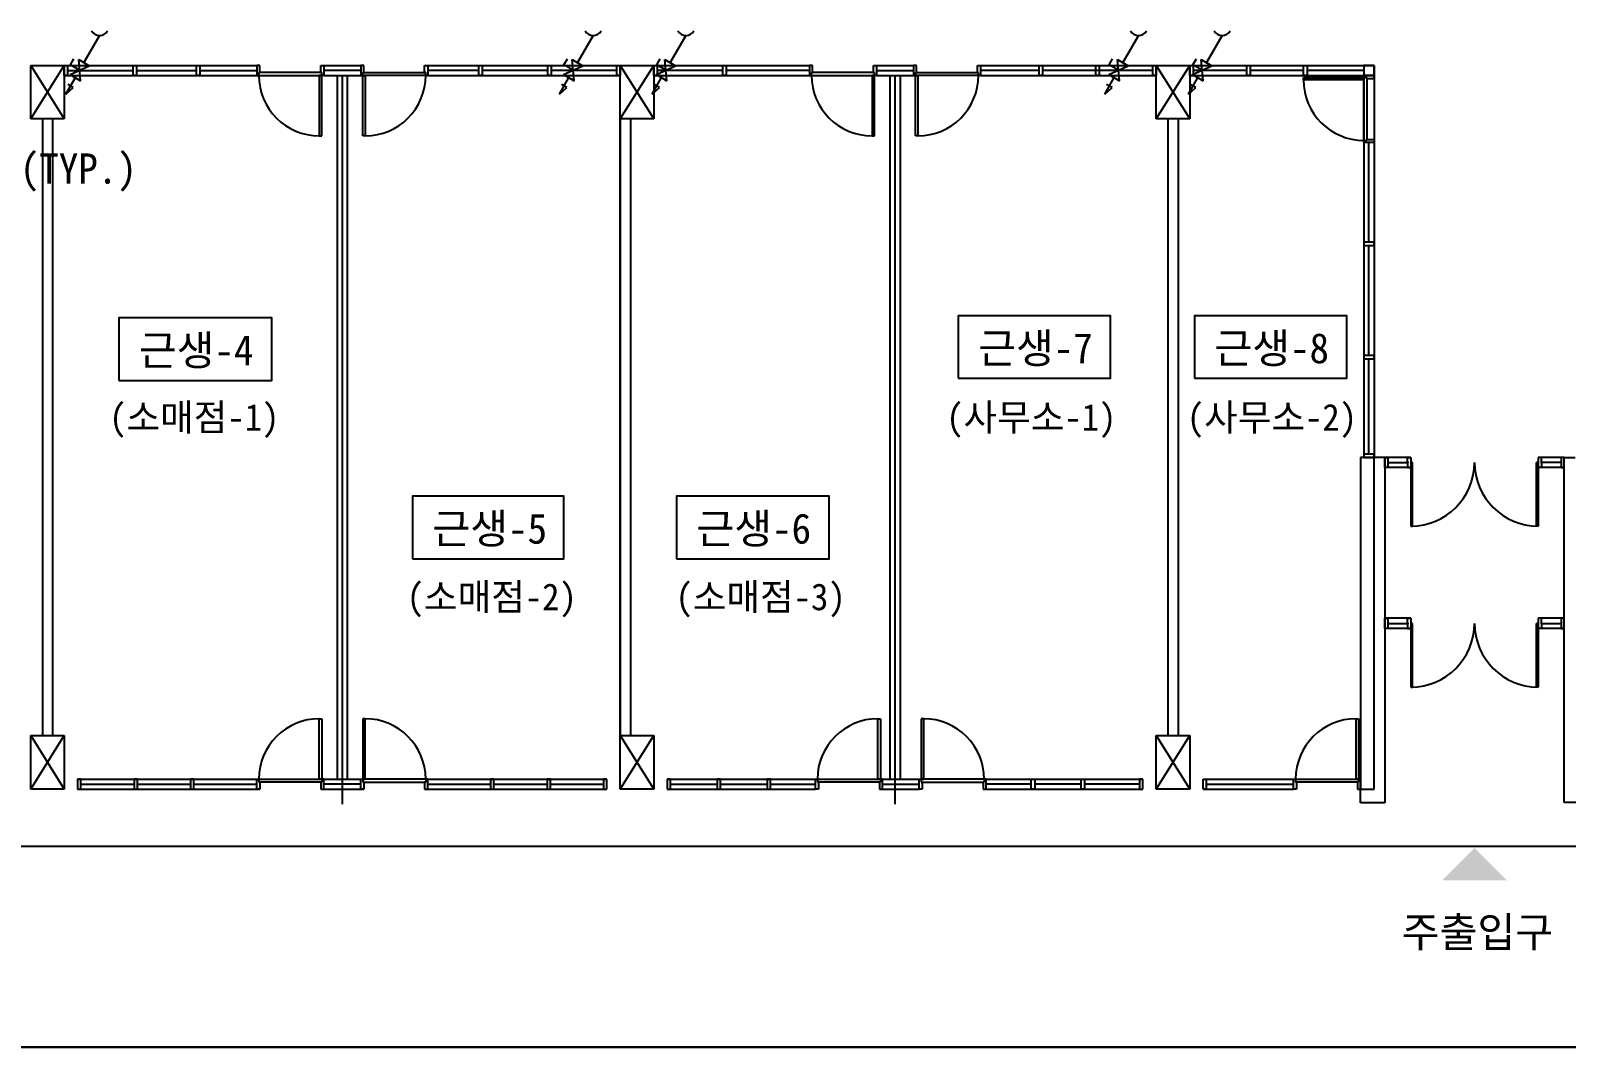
# Model space of a CAD drawing. Header units: millimetres. Extents: x 16332047 to 33387680, y -14835522 to -7015081.
# Drawn here: x 16440881 to 16463801, y -7489517 to -7474351 of the extents above; entities that cross this region are included whole.
import ezdxf
from ezdxf.enums import TextEntityAlignment as Align

# ---------------------------------------------------------------- set-up
doc = ezdxf.new("R2010")
doc.units = ezdxf.units.MM
doc.header["$LTSCALE"] = 300
doc.header["$MEASUREMENT"] = 0
for name, color, linetype in [('2', 2, 'CONTINUOUS'), ('3', 3, 'CONTINUOUS'), ('S', 1, 'CONTINUOUS'), ('TEXT', 3, 'CONTINUOUS'), ('근린시설 화장실위생도면$0$SI', 2, 'CONTINUOUS')]:
    doc.layers.add(name, color=color, linetype=linetype)
doc.layers.add('arch', color=255, linetype='CONTINUOUS', lineweight=25)
doc.styles.add('돋움체', font='')
doc.styles.get('돋움체').set_extended_font_data('DotumChe')

msp = doc.modelspace()

# ---------------------------------------------------------------- linework, layer by layer
at = {"layer": '2', "color": 0}
for p, q in [((16441468, -7475004, 0), (16441755, -7474872, 0)), ((16441473, -7474858, 0), (16441524, -7474769, 0)), ((16441611, -7474938, 0), (16441473, -7474858, 0)), ((16441626, -7475096, 0), (16441597, -7474781, 0)), ((16441597, -7474781, 0), (16441755, -7474872, 0)), ((16448834, -7475004, 0), (16449122, -7474872, 0)), ((16448839, -7474858, 0), (16448891, -7474769, 0)), ((16448978, -7474938, 0), (16448839, -7474858, 0)), ((16448993, -7475096, 0), (16448964, -7474781, 0)), ((16448964, -7474781, 0), (16449122, -7474872, 0)), ((16450219, -7475004, 0), (16450507, -7474872, 0)), ((16450224, -7474858, 0), (16450276, -7474769, 0)), ((16450363, -7474938, 0), (16450224, -7474858, 0)), ((16450378, -7475096, 0), (16450348, -7474781, 0)), ((16450348, -7474781, 0), (16450507, -7474872, 0)), ((16456973, -7475004, 0), (16457261, -7474872, 0)), ((16456978, -7474858, 0), (16457030, -7474769, 0)), ((16457117, -7474938, 0), (16456978, -7474858, 0)), ((16457132, -7475096, 0), (16457102, -7474781, 0)), ((16457102, -7474781, 0), (16457261, -7474872, 0)), ((16458223, -7475004, 0), (16458511, -7474872, 0)), ((16458228, -7474858, 0), (16458280, -7474769, 0)), ((16458367, -7474938, 0), (16458228, -7474858, 0)), ((16458382, -7475096, 0), (16458352, -7474781, 0)), ((16458352, -7474781, 0), (16458511, -7474872, 0)), ((16441468, -7475004, 0), (16441626, -7475096, 0)), ((16448834, -7475004, 0), (16448993, -7475096, 0)), ((16450219, -7475004, 0), (16450378, -7475096, 0)), ((16456973, -7475004, 0), (16457132, -7475096, 0)), ((16458223, -7475004, 0), (16458382, -7475096, 0))]:
    msp.add_line(p, q, dxfattribs=at)
at = {"layer": '3', "color": 0}
for p, q in [((16441909, -7474422, 0), (16441676, -7474826, 0)), ((16449276, -7474422, 0), (16449043, -7474826, 0)), ((16450661, -7474422, 0), (16450427, -7474826, 0)), ((16457415, -7474422, 0), (16457182, -7474826, 0)), ((16458665, -7474422, 0), (16458432, -7474826, 0)), ((16441405, -7475295, 0), (16441547, -7475050, 0)), ((16448772, -7475295, 0), (16448914, -7475050, 0)), ((16450157, -7475295, 0), (16450298, -7475050, 0)), ((16456911, -7475295, 0), (16457052, -7475050, 0)), ((16458161, -7475295, 0), (16458302, -7475050, 0))]:
    msp.add_line(p, q, dxfattribs=at)
at = {"layer": 'arch'}
for p, q in [((16440881, -7474867), (16441381, -7475667)), ((16440881, -7475667), (16441381, -7474867)), ((16440881, -7475667), (16440881, -7474867)), ((16440881, -7474867), (16441381, -7474867)), ((16441381, -7474867), (16441431, -7474867)), ((16441381, -7475017), (16441381, -7474867)), ((16441381, -7474867), (16444256, -7474867)), ((16441381, -7474867), (16441381, -7475667)), ((16441431, -7474867), (16441431, -7475017)), ((16442411, -7474867), (16442461, -7474867)), ((16442411, -7475017), (16442411, -7474867)), ((16442461, -7474867), (16442461, -7475017)), ((16443356, -7474867), (16443406, -7474867)), ((16443356, -7475017), (16443356, -7474867)), ((16443406, -7474867), (16443406, -7475017)), ((16444301, -7474867), (16444256, -7474867)), ((16444256, -7474867), (16444256, -7474997)), ((16444301, -7474912), (16444301, -7474867)), ((16445211, -7474912), (16445211, -7474867)), ((16445211, -7474867), (16445256, -7474867)), ((16445256, -7474867), (16445806, -7474867)), ((16445256, -7474867), (16445256, -7474997)), ((16445851, -7474867), (16445806, -7474867)), ((16445806, -7474867), (16445806, -7474997)), ((16445851, -7474912), (16445851, -7474867)), ((16446761, -7474912), (16446761, -7474867)), ((16446761, -7474867), (16446806, -7474867)), ((16446806, -7474867), (16449681, -7474867)), ((16446806, -7474867), (16446806, -7474997)), ((16447571, -7474867), (16447621, -7474867)), ((16447571, -7475017), (16447571, -7474867)), ((16447621, -7474867), (16447621, -7475017)), ((16448601, -7474867), (16448651, -7474867)), ((16448601, -7475017), (16448601, -7474867)), ((16448651, -7474867), (16448651, -7475017)), ((16449631, -7474867), (16449681, -7474867)), ((16449631, -7475017), (16449631, -7474867)), ((16449681, -7474867), (16449681, -7475017)), ((16449681, -7474867), (16450181, -7475667)), ((16449681, -7475667), (16450181, -7474867)), ((16449681, -7475667), (16449681, -7474867)), ((16449681, -7474867), (16450181, -7474867)), ((16450181, -7474867), (16450231, -7474867)), ((16450181, -7475017), (16450181, -7474867)), ((16450181, -7474867), (16452506, -7474867)), ((16450181, -7474867), (16450181, -7475667)), ((16450231, -7474867), (16450231, -7475017)), ((16451211, -7474867), (16451261, -7474867)), ((16451211, -7475017), (16451211, -7474867)), ((16451261, -7474867), (16451261, -7475017)), ((16452551, -7474867), (16452506, -7474867)), ((16452506, -7474867), (16452506, -7474997)), ((16452551, -7474912), (16452551, -7474867)), ((16453461, -7474912), (16453461, -7474867)), ((16453461, -7474867), (16453506, -7474867)), ((16453506, -7474867), (16454056, -7474867)), ((16453506, -7474867), (16453506, -7474997)), ((16454101, -7474867), (16454056, -7474867)), ((16454056, -7474867), (16454056, -7474997)), ((16454101, -7474912), (16454101, -7474867)), ((16455011, -7474912), (16455011, -7474867)), ((16455011, -7474867), (16455056, -7474867)), ((16455056, -7474867), (16457681, -7474867)), ((16455056, -7474867), (16455056, -7474997)), ((16455931, -7474867), (16455981, -7474867)), ((16455931, -7475017), (16455931, -7474867)), ((16455981, -7474867), (16455981, -7475017)), ((16456781, -7474867), (16456831, -7474867)), ((16456781, -7475017), (16456781, -7474867)), ((16456831, -7474867), (16456831, -7475017)), ((16457631, -7474867), (16457681, -7474867)), ((16457631, -7475017), (16457631, -7474867)), ((16457681, -7474867), (16457681, -7475017)), ((16457681, -7474867), (16458181, -7475667)), ((16457681, -7475667), (16458181, -7474867)), ((16457681, -7475667), (16457681, -7474867)), ((16457681, -7474867), (16458181, -7474867)), ((16458181, -7474867), (16458231, -7474867)), ((16458181, -7475017), (16458181, -7474867)), ((16458181, -7474867), (16460931, -7474867)), ((16458181, -7474867), (16458181, -7475667)), ((16458231, -7474867), (16458231, -7475017)), ((16459031, -7474867), (16459081, -7474867)), ((16459031, -7475017), (16459031, -7474867)), ((16459081, -7474867), (16459081, -7475017)), ((16459381, -7474867), (16460931, -7474867)), ((16459881, -7474867), (16459931, -7474867)), ((16459881, -7475017), (16459881, -7474867)), ((16459931, -7474867), (16459931, -7475017)), ((16460931, -7474867), (16460781, -7474867)), ((16460781, -7474867), (16460781, -7475017)), ((16460781, -7474867), (16460781, -7480717)), ((16460931, -7475017), (16460931, -7474867)), ((16460931, -7474867), (16460931, -7480717)), ((16441431, -7475017), (16441381, -7475017)), ((16441381, -7475017), (16444256, -7475017)), ((16441431, -7474942), (16442411, -7474942)), ((16442461, -7475017), (16442411, -7475017)), ((16442461, -7474942), (16443356, -7474942)), ((16443406, -7475017), (16443356, -7475017)), ((16443406, -7474942), (16444256, -7474942)), ((16444256, -7474997), (16444256, -7475017)), ((16444256, -7475017), (16444286, -7475017)), ((16444286, -7475017), (16444286, -7474972)), ((16444286, -7474972), (16444301, -7474972)), ((16444286, -7475017), (16445226, -7475017)), ((16444286, -7475017), (16444286, -7475017)), ((16444301, -7474972), (16444301, -7474912)), ((16444301, -7474912), (16444301, -7474912)), ((16445211, -7474972), (16444301, -7474972)), ((16445226, -7475017), (16445188, -7475017)), ((16445188, -7475017), (16445188, -7475919)), ((16445211, -7474972), (16445211, -7474912)), ((16445211, -7474912), (16445211, -7474912)), ((16445226, -7474972), (16445211, -7474972)), ((16445226, -7475017), (16445226, -7474972)), ((16445226, -7475919), (16445226, -7475017)), ((16445256, -7475017), (16445226, -7475017)), ((16445806, -7474942), (16445256, -7474942)), ((16445256, -7474997), (16445256, -7475017)), ((16445256, -7475017), (16445806, -7475017)), ((16445456, -7475017), (16445456, -7485517)), ((16445531, -7475017), (16445531, -7485892)), ((16445606, -7475017), (16445606, -7485517)), ((16445806, -7474997), (16445806, -7475017)), ((16445806, -7475017), (16445836, -7475017)), ((16445836, -7475017), (16445836, -7474972)), ((16445836, -7474972), (16445851, -7474972)), ((16446776, -7475017), (16445836, -7475017)), ((16445836, -7475017), (16445874, -7475017)), ((16445836, -7475919), (16445836, -7475017)), ((16445851, -7474972), (16445851, -7474912)), ((16445851, -7474912), (16445851, -7474912)), ((16445851, -7474972), (16446761, -7474972)), ((16445874, -7475017), (16445874, -7475919)), ((16446761, -7474972), (16446761, -7474912)), ((16446761, -7474912), (16446761, -7474912)), ((16446776, -7474972), (16446761, -7474972)), ((16446776, -7475017), (16446776, -7474972)), ((16446776, -7475017), (16446776, -7475017)), ((16446806, -7475017), (16446776, -7475017)), ((16447571, -7474942), (16446806, -7474942)), ((16446806, -7474997), (16446806, -7475017)), ((16446806, -7475017), (16449681, -7475017)), ((16447621, -7475017), (16447571, -7475017)), ((16448601, -7474942), (16447621, -7474942)), ((16448651, -7475017), (16448601, -7475017)), ((16449631, -7474942), (16448651, -7474942)), ((16449681, -7475017), (16449631, -7475017)), ((16450231, -7475017), (16450181, -7475017)), ((16450181, -7475017), (16452506, -7475017)), ((16451211, -7474942), (16450231, -7474942)), ((16451261, -7475017), (16451211, -7475017)), ((16452506, -7474942), (16451261, -7474942)), ((16452506, -7474997), (16452506, -7475017)), ((16452506, -7475017), (16452536, -7475017)), ((16452536, -7475017), (16452536, -7474972)), ((16452536, -7474972), (16452551, -7474972)), ((16452536, -7475017), (16453476, -7475017)), ((16452536, -7475017), (16452536, -7475017)), ((16452551, -7474972), (16452551, -7474912)), ((16452551, -7474912), (16452551, -7474912)), ((16453461, -7474972), (16452551, -7474972)), ((16453476, -7475017), (16453438, -7475017)), ((16453438, -7475017), (16453438, -7475919)), ((16453461, -7474972), (16453461, -7474912)), ((16453461, -7474912), (16453461, -7474912)), ((16453476, -7474972), (16453461, -7474972)), ((16453476, -7475017), (16453476, -7474972)), ((16453476, -7475919), (16453476, -7475017)), ((16453506, -7475017), (16453476, -7475017)), ((16453506, -7474942), (16454056, -7474942)), ((16453506, -7474997), (16453506, -7475017)), ((16453506, -7475017), (16454056, -7475017)), ((16453706, -7475017), (16453706, -7485517)), ((16453781, -7475017), (16453781, -7485892)), ((16453856, -7475017), (16453856, -7485517)), ((16454056, -7474997), (16454056, -7475017)), ((16454056, -7475017), (16454086, -7475017)), ((16454086, -7475017), (16454086, -7474972)), ((16454086, -7474972), (16454101, -7474972)), ((16455026, -7475017), (16454086, -7475017)), ((16454086, -7475017), (16454124, -7475017)), ((16454086, -7475919), (16454086, -7475017)), ((16454101, -7474972), (16454101, -7474912)), ((16454101, -7474912), (16454101, -7474912)), ((16454101, -7474972), (16455011, -7474972)), ((16454124, -7475017), (16454124, -7475919)), ((16455011, -7474972), (16455011, -7474912)), ((16455011, -7474912), (16455011, -7474912)), ((16455026, -7474972), (16455011, -7474972)), ((16455026, -7475017), (16455026, -7474972)), ((16455026, -7475017), (16455026, -7475017)), ((16455056, -7475017), (16455026, -7475017)), ((16455931, -7474942), (16455056, -7474942)), ((16455056, -7474997), (16455056, -7475017)), ((16455056, -7475017), (16457681, -7475017)), ((16455981, -7475017), (16455931, -7475017)), ((16457631, -7474942), (16455981, -7474942)), ((16456831, -7475017), (16456781, -7475017)), ((16457681, -7475017), (16457631, -7475017)), ((16458231, -7475017), (16458181, -7475017)), ((16458181, -7475017), (16460931, -7475017)), ((16459031, -7474942), (16458231, -7474942)), ((16459081, -7475017), (16459031, -7475017)), ((16459881, -7474942), (16459081, -7474942)), ((16459879, -7475085), (16459879, -7475047)), ((16459879, -7475047), (16460781, -7475047)), ((16460781, -7475085), (16459879, -7475085)), ((16459931, -7475017), (16459881, -7475017)), ((16460781, -7474942), (16459931, -7474942)), ((16460781, -7475017), (16460931, -7475017)), ((16460801, -7475017), (16460781, -7475017)), ((16460781, -7475017), (16460781, -7475047)), ((16460781, -7475987), (16460781, -7475047)), ((16460781, -7475047), (16460781, -7475085)), ((16460781, -7475047), (16460826, -7475047)), ((16460931, -7475017), (16460801, -7475017)), ((16460826, -7475047), (16460826, -7475062)), ((16460826, -7475062), (16460826, -7475972)), ((16460826, -7475062), (16460886, -7475062)), ((16460886, -7475062), (16460886, -7475062)), ((16460886, -7475062), (16460931, -7475062)), ((16460931, -7475062), (16460931, -7475017)), ((16441381, -7475667), (16440881, -7475667)), ((16441056, -7475667), (16441056, -7484867)), ((16441206, -7475667), (16441206, -7484867)), ((16449681, -7484867), (16449681, -7475667)), ((16449681, -7475667), (16449681, -7484867)), ((16450181, -7475667), (16449681, -7475667)), ((16449831, -7475667), (16449831, -7484867)), ((16458181, -7475667), (16457681, -7475667)), ((16457856, -7475667), (16457856, -7484867)), ((16458006, -7475667), (16458006, -7484867)), ((16445188, -7475919), (16445226, -7475919)), ((16445874, -7475919), (16445836, -7475919)), ((16453438, -7475919), (16453476, -7475919)), ((16454124, -7475919), (16454086, -7475919)), ((16460781, -7475987), (16460781, -7475987)), ((16460781, -7476017), (16460781, -7475987)), ((16460781, -7475987), (16460826, -7475987)), ((16460801, -7476017), (16460781, -7476017)), ((16460931, -7476017), (16460801, -7476017)), ((16460826, -7475987), (16460826, -7475972)), ((16460826, -7475972), (16460886, -7475972)), ((16460856, -7477504), (16460856, -7476017)), ((16460886, -7475972), (16460886, -7475972)), ((16460886, -7475972), (16460931, -7475972)), ((16460931, -7475972), (16460931, -7476017)), ((16460931, -7477504), (16460781, -7477504)), ((16460781, -7477504), (16460781, -7477554)), ((16460781, -7477554), (16460931, -7477554)), ((16460856, -7479194), (16460856, -7477554)), ((16460931, -7477554), (16460931, -7477504)), ((16460931, -7479194), (16460781, -7479194)), ((16460781, -7479194), (16460781, -7479244)), ((16460781, -7479244), (16460931, -7479244)), ((16460856, -7480667), (16460856, -7479244)), ((16460931, -7479244), (16460931, -7479194)), ((16460931, -7480717), (16460731, -7480717)), ((16460731, -7480717), (16460731, -7485667)), ((16460931, -7480667), (16460781, -7480667)), ((16460781, -7480667), (16460781, -7480717)), ((16460781, -7480717), (16460931, -7480717)), ((16460931, -7480717), (16460931, -7480667)), ((16460931, -7485667), (16460931, -7480717)), ((16461091, -7480717), (16460932, -7480717)), ((16461091, -7480717), (16461091, -7485869)), ((16461091, -7480717), (16461136, -7480717)), ((16461091, -7480867), (16461091, -7480717)), ((16461481, -7480717), (16461091, -7480717)), ((16461136, -7480717), (16461136, -7480867)), ((16461136, -7480792), (16461436, -7480792)), ((16461431, -7480783), (16461431, -7480717)), ((16461431, -7480717), (16461481, -7480717)), ((16461431, -7480783), (16461436, -7480784)), ((16461431, -7480801), (16461436, -7480799)), ((16461431, -7480801), (16461431, -7480867)), ((16461434, -7480786), (16461434, -7480798)), ((16461434, -7480786), (16461434, -7480798)), ((16461436, -7480784), (16461436, -7480799)), ((16461481, -7480717), (16461481, -7480867)), ((16461506, -7480792), (16461481, -7480792)), ((16461481, -7480792), (16461481, -7481742)), ((16461506, -7481742), (16461506, -7480792)), ((16463381, -7480792), (16463356, -7480792)), ((16463356, -7481742), (16463356, -7480792)), ((16463431, -7480717), (16463381, -7480717)), ((16463381, -7480717), (16463381, -7480867)), ((16463771, -7480717), (16463381, -7480717)), ((16463381, -7480792), (16463381, -7481742)), ((16463431, -7480783), (16463425, -7480784)), ((16463425, -7480784), (16463425, -7480799)), ((16463726, -7480792), (16463425, -7480792)), ((16463431, -7480801), (16463425, -7480799)), ((16463431, -7480783), (16463431, -7480717)), ((16463431, -7480801), (16463431, -7480867)), ((16463771, -7480717), (16463726, -7480717)), ((16463726, -7480717), (16463726, -7480867)), ((16463771, -7480717), (16463931, -7480717)), ((16463771, -7485867), (16463771, -7480717)), ((16463771, -7480867), (16463771, -7480717)), ((16461136, -7480867), (16461091, -7480867)), ((16461481, -7480867), (16461091, -7480867)), ((16461431, -7480867), (16461481, -7480867)), ((16463431, -7480867), (16463381, -7480867)), ((16463771, -7480867), (16463381, -7480867)), ((16463726, -7480867), (16463771, -7480867)), ((16461481, -7481742), (16461506, -7481742)), ((16463381, -7481742), (16463356, -7481742)), ((16461091, -7483117), (16461136, -7483117)), ((16461091, -7483267), (16461091, -7483117)), ((16461481, -7483117), (16461091, -7483117)), ((16461136, -7483117), (16461136, -7483267)), ((16461431, -7483183), (16461431, -7483117)), ((16461431, -7483117), (16461481, -7483117)), ((16461481, -7483117), (16461481, -7483267)), ((16463431, -7483117), (16463381, -7483117)), ((16463381, -7483117), (16463381, -7483267)), ((16463771, -7483117), (16463381, -7483117)), ((16463431, -7483183), (16463431, -7483117)), ((16463771, -7483117), (16463726, -7483117)), ((16463726, -7483117), (16463726, -7483267)), ((16463771, -7483267), (16463771, -7483117)), ((16461136, -7483267), (16461091, -7483267)), ((16461481, -7483267), (16461091, -7483267)), ((16461136, -7483192), (16461436, -7483192)), ((16461431, -7483183), (16461436, -7483184)), ((16461431, -7483201), (16461436, -7483199)), ((16461431, -7483201), (16461431, -7483267)), ((16461431, -7483267), (16461481, -7483267)), ((16461434, -7483186), (16461434, -7483198)), ((16461434, -7483186), (16461434, -7483198)), ((16461436, -7483184), (16461436, -7483199)), ((16461506, -7483192), (16461481, -7483192)), ((16461481, -7483192), (16461481, -7484142)), ((16461506, -7484142), (16461506, -7483192)), ((16463381, -7483192), (16463356, -7483192)), ((16463356, -7484142), (16463356, -7483192)), ((16463381, -7483192), (16463381, -7484142)), ((16463431, -7483267), (16463381, -7483267)), ((16463771, -7483267), (16463381, -7483267)), ((16463431, -7483183), (16463425, -7483184)), ((16463425, -7483184), (16463425, -7483199)), ((16463425, -7483192), (16463726, -7483192)), ((16463431, -7483201), (16463425, -7483199)), ((16463431, -7483201), (16463431, -7483267)), ((16463726, -7483267), (16463771, -7483267)), ((16461481, -7484142), (16461506, -7484142)), ((16463381, -7484142), (16463356, -7484142)), ((16445188, -7485517), (16445188, -7484615)), ((16445188, -7484615), (16445226, -7484615)), ((16445226, -7484615), (16445226, -7485517)), ((16445874, -7484615), (16445836, -7484615)), ((16445836, -7484615), (16445836, -7485517)), ((16445874, -7485517), (16445874, -7484615)), ((16453525, -7485517), (16453525, -7484615)), ((16453525, -7484615), (16453563, -7484615)), ((16453563, -7484615), (16453563, -7485517)), ((16454211, -7484615), (16454173, -7484615)), ((16454173, -7484615), (16454173, -7485517)), ((16454211, -7485517), (16454211, -7484615)), ((16460663, -7485517), (16460663, -7484615)), ((16460663, -7484615), (16460701, -7484615)), ((16460701, -7484615), (16460701, -7485517)), ((16440881, -7484867), (16441381, -7485667)), ((16440881, -7485667), (16441381, -7484867)), ((16440881, -7485667), (16440881, -7484867)), ((16440881, -7484867), (16441381, -7484867)), ((16441381, -7484867), (16441381, -7485667)), ((16449681, -7484867), (16450181, -7485667)), ((16449681, -7485667), (16450181, -7484867)), ((16449681, -7485667), (16449681, -7484867)), ((16449681, -7484867), (16450181, -7484867)), ((16450181, -7484867), (16450181, -7485667)), ((16457681, -7484867), (16458181, -7485667)), ((16457681, -7485667), (16458181, -7484867)), ((16457681, -7485667), (16457681, -7484867)), ((16457681, -7484867), (16458181, -7484867)), ((16458181, -7484867), (16458181, -7485667)), ((16441381, -7485667), (16440881, -7485667)), ((16441631, -7485517), (16441581, -7485517)), ((16441581, -7485517), (16441581, -7485667)), ((16441581, -7485517), (16444286, -7485517)), ((16441581, -7485667), (16441631, -7485667)), ((16441581, -7485667), (16444301, -7485667)), ((16441631, -7485667), (16441631, -7485517)), ((16441631, -7485592), (16442423, -7485592)), ((16442473, -7485517), (16442423, -7485517)), ((16442423, -7485517), (16442423, -7485667)), ((16442423, -7485667), (16442473, -7485667)), ((16442473, -7485667), (16442473, -7485517)), ((16442473, -7485592), (16443268, -7485592)), ((16443318, -7485517), (16443268, -7485517)), ((16443268, -7485517), (16443268, -7485667)), ((16443268, -7485667), (16443318, -7485667)), ((16443318, -7485667), (16443318, -7485517)), ((16443318, -7485592), (16444256, -7485592)), ((16444256, -7485537), (16444256, -7485517)), ((16444256, -7485517), (16444286, -7485517)), ((16444256, -7485667), (16444256, -7485537)), ((16444301, -7485667), (16444256, -7485667)), ((16444286, -7485517), (16445226, -7485517)), ((16444286, -7485517), (16444286, -7485517)), ((16444286, -7485517), (16444286, -7485562)), ((16444286, -7485562), (16444301, -7485562)), ((16445211, -7485562), (16444301, -7485562)), ((16444301, -7485562), (16444301, -7485622)), ((16444301, -7485622), (16444301, -7485622)), ((16444301, -7485622), (16444301, -7485667)), ((16445226, -7485517), (16445188, -7485517)), ((16445226, -7485562), (16445211, -7485562)), ((16445211, -7485562), (16445211, -7485622)), ((16445211, -7485622), (16445211, -7485622)), ((16445211, -7485622), (16445211, -7485667)), ((16445211, -7485667), (16445851, -7485667)), ((16445211, -7485667), (16445256, -7485667)), ((16445226, -7485517), (16445836, -7485517)), ((16445256, -7485517), (16445226, -7485517)), ((16445226, -7485517), (16445226, -7485562)), ((16445256, -7485537), (16445256, -7485517)), ((16445256, -7485667), (16445256, -7485537)), ((16445806, -7485592), (16445256, -7485592)), ((16445806, -7485537), (16445806, -7485517)), ((16445806, -7485517), (16445836, -7485517)), ((16445806, -7485667), (16445806, -7485537)), ((16445851, -7485667), (16445806, -7485667)), ((16446776, -7485517), (16445836, -7485517)), ((16445836, -7485517), (16445874, -7485517)), ((16445836, -7485517), (16445836, -7485562)), ((16445836, -7485562), (16445851, -7485562)), ((16445851, -7485562), (16446761, -7485562)), ((16445851, -7485562), (16445851, -7485622)), ((16445851, -7485622), (16445851, -7485622)), ((16445851, -7485622), (16445851, -7485667)), ((16446776, -7485562), (16446761, -7485562)), ((16446761, -7485562), (16446761, -7485622)), ((16446761, -7485622), (16446761, -7485622)), ((16446761, -7485622), (16446761, -7485667)), ((16446761, -7485667), (16449481, -7485667)), ((16446761, -7485667), (16446806, -7485667)), ((16446776, -7485517), (16446776, -7485517)), ((16446776, -7485517), (16449481, -7485517)), ((16446806, -7485517), (16446776, -7485517)), ((16446776, -7485517), (16446776, -7485562)), ((16446806, -7485537), (16446806, -7485517)), ((16446806, -7485667), (16446806, -7485537)), ((16446806, -7485592), (16447743, -7485592)), ((16447793, -7485517), (16447743, -7485517)), ((16447743, -7485517), (16447743, -7485667)), ((16447743, -7485667), (16447793, -7485667)), ((16447793, -7485667), (16447793, -7485517)), ((16447793, -7485592), (16448588, -7485592)), ((16448638, -7485517), (16448588, -7485517)), ((16448588, -7485517), (16448588, -7485667)), ((16448588, -7485667), (16448638, -7485667)), ((16448638, -7485667), (16448638, -7485517)), ((16448638, -7485592), (16449431, -7485592)), ((16449481, -7485517), (16449431, -7485517)), ((16449431, -7485517), (16449431, -7485667)), ((16449431, -7485667), (16449481, -7485667)), ((16449481, -7485667), (16449481, -7485517)), ((16450181, -7485667), (16449681, -7485667)), ((16450431, -7485517), (16450381, -7485517)), ((16450381, -7485517), (16450381, -7485667)), ((16450381, -7485517), (16452593, -7485517)), ((16450381, -7485667), (16450431, -7485667)), ((16450381, -7485667), (16452593, -7485667)), ((16450431, -7485667), (16450431, -7485517)), ((16450431, -7485592), (16451126, -7485592)), ((16451176, -7485517), (16451126, -7485517)), ((16451126, -7485517), (16451126, -7485667)), ((16451126, -7485667), (16451176, -7485667)), ((16451176, -7485667), (16451176, -7485517)), ((16451176, -7485592), (16451871, -7485592)), ((16451921, -7485517), (16451871, -7485517)), ((16451871, -7485517), (16451871, -7485667)), ((16451871, -7485667), (16451921, -7485667)), ((16451921, -7485667), (16451921, -7485517)), ((16451921, -7485592), (16452593, -7485592)), ((16452593, -7485537), (16452593, -7485517)), ((16452593, -7485517), (16452623, -7485517)), ((16452593, -7485667), (16452593, -7485537)), ((16452638, -7485667), (16452593, -7485667)), ((16452623, -7485517), (16453563, -7485517)), ((16452623, -7485517), (16452623, -7485517)), ((16452623, -7485517), (16452623, -7485562)), ((16452623, -7485562), (16452638, -7485562)), ((16453548, -7485562), (16452638, -7485562)), ((16452638, -7485562), (16452638, -7485622)), ((16452638, -7485622), (16452638, -7485622)), ((16452638, -7485622), (16452638, -7485667)), ((16453563, -7485517), (16453525, -7485517)), ((16453563, -7485562), (16453548, -7485562)), ((16453548, -7485562), (16453548, -7485622)), ((16453548, -7485622), (16453548, -7485622)), ((16453548, -7485622), (16453548, -7485667)), ((16453548, -7485667), (16453593, -7485667)), ((16453593, -7485517), (16453563, -7485517)), ((16453563, -7485517), (16453563, -7485562)), ((16453593, -7485517), (16454143, -7485517)), ((16453593, -7485537), (16453593, -7485517)), ((16453593, -7485667), (16453593, -7485537)), ((16453593, -7485592), (16454143, -7485592)), ((16453593, -7485667), (16454143, -7485667)), ((16454143, -7485537), (16454143, -7485517)), ((16454143, -7485517), (16454173, -7485517)), ((16454143, -7485667), (16454143, -7485537)), ((16454188, -7485667), (16454143, -7485667)), ((16455113, -7485517), (16454173, -7485517)), ((16454173, -7485517), (16454211, -7485517)), ((16454173, -7485517), (16454173, -7485562)), ((16454173, -7485562), (16454188, -7485562)), ((16454188, -7485562), (16455098, -7485562)), ((16454188, -7485562), (16454188, -7485622)), ((16454188, -7485622), (16454188, -7485622)), ((16454188, -7485622), (16454188, -7485667)), ((16455113, -7485562), (16455098, -7485562)), ((16455098, -7485562), (16455098, -7485622)), ((16455098, -7485622), (16455098, -7485622)), ((16455098, -7485622), (16455098, -7485667)), ((16455098, -7485667), (16455143, -7485667)), ((16455113, -7485517), (16455113, -7485517)), ((16455143, -7485517), (16455113, -7485517)), ((16455113, -7485517), (16455113, -7485562)), ((16455143, -7485517), (16457481, -7485517)), ((16455143, -7485537), (16455143, -7485517)), ((16455143, -7485667), (16455143, -7485537)), ((16455816, -7485592), (16455143, -7485592)), ((16455143, -7485667), (16457481, -7485667)), ((16455816, -7485667), (16455816, -7485517)), ((16455816, -7485517), (16455866, -7485517)), ((16455866, -7485667), (16455816, -7485667)), ((16455866, -7485517), (16455866, -7485667)), ((16456561, -7485592), (16455866, -7485592)), ((16456561, -7485667), (16456561, -7485517)), ((16456561, -7485517), (16456611, -7485517)), ((16456611, -7485667), (16456561, -7485667)), ((16456611, -7485517), (16456611, -7485667)), ((16457431, -7485592), (16456611, -7485592)), ((16457481, -7485517), (16457431, -7485517)), ((16457431, -7485517), (16457431, -7485667)), ((16457431, -7485667), (16457481, -7485667)), ((16457481, -7485667), (16457481, -7485517)), ((16458181, -7485667), (16457681, -7485667)), ((16458381, -7485517), (16458426, -7485517)), ((16458381, -7485667), (16458381, -7485517)), ((16458381, -7485517), (16459731, -7485517)), ((16458426, -7485667), (16458381, -7485667)), ((16458381, -7485667), (16459731, -7485667)), ((16458426, -7485517), (16458426, -7485667)), ((16458426, -7485592), (16459731, -7485592)), ((16459731, -7485537), (16459731, -7485517)), ((16459731, -7485517), (16459761, -7485517)), ((16459731, -7485667), (16459731, -7485537)), ((16459776, -7485667), (16459731, -7485667)), ((16459761, -7485517), (16460701, -7485517)), ((16459761, -7485517), (16459761, -7485517)), ((16459761, -7485517), (16459811, -7485517)), ((16459761, -7485517), (16459761, -7485562)), ((16459761, -7485562), (16459776, -7485562)), ((16460686, -7485562), (16459776, -7485562)), ((16459776, -7485562), (16459776, -7485622)), ((16459776, -7485622), (16459776, -7485622)), ((16459776, -7485622), (16459776, -7485667)), ((16460701, -7485517), (16460663, -7485517)), ((16460701, -7485562), (16460686, -7485562)), ((16460686, -7485562), (16460686, -7485622)), ((16460686, -7485622), (16460686, -7485622)), ((16460686, -7485622), (16460686, -7485667)), ((16460686, -7485667), (16460731, -7485667)), ((16460731, -7485517), (16460701, -7485517)), ((16460701, -7485517), (16460701, -7485562)), ((16460731, -7485537), (16460731, -7485517)), ((16460731, -7485667), (16460731, -7485537)), ((16460731, -7485869), (16460731, -7485667)), ((16460731, -7485667), (16460931, -7485667)), ((16461091, -7485869), (16460731, -7485869)), ((16464131, -7485867), (16463771, -7485867)), ((16428054, -7486517), (16495912, -7486517)), ((16495741, -7489517), (16428226, -7489517)), ((16428226, -7489517), (16495741, -7489517))]:
    msp.add_line(p, q, dxfattribs=at)
for points in [[(16442198, -7479568), (16444480, -7479568), (16444480, -7478635), (16442198, -7478635)], [(16454726, -7479536), (16457000, -7479536), (16457000, -7478604), (16454726, -7478604)], [(16458252, -7479536), (16460524, -7479536), (16460524, -7478604), (16458252, -7478604)], [(16446580, -7482228), (16448840, -7482228), (16448840, -7481295), (16446580, -7481295)], [(16450521, -7482228), (16452799, -7482228), (16452799, -7481295), (16450521, -7481295)]]:
    msp.add_lwpolyline(points, close=True, dxfattribs=at)
for centre, radius, start, end in [((16445188, -7475017), 902, 180, 270), ((16445874, -7475017), 902, 270, 0), ((16453438, -7475017), 902, 180, 270), ((16454124, -7475017), 902, 270, 0), ((16460781, -7475085), 902, 180, 270), ((16461481, -7480792), 950, 270, 0), ((16463381, -7480792), 950, 180, 270), ((16461481, -7483192), 950, 270, 0), ((16463381, -7483192), 950, 180, 270), ((16445188, -7485517), 902, 90, 180), ((16445874, -7485517), 902, 0, 90), ((16453525, -7485517), 902, 90, 180), ((16454211, -7485517), 902, 0, 90), ((16460663, -7485517), 902, 90, 180)]:
    msp.add_arc(centre, radius, start, end, dxfattribs=at)
msp.add_solid([(16461950, -7487026), (16462911, -7487026), (16462431, -7486545)], dxfattribs=at)
at = {"layer": 'S', "color": 0, "ltscale": 10}
for p, q in [((16441405, -7475295, 0), (16441516, -7475200, 0)), ((16441516, -7475200, 0), (16441434, -7475153, 0)), ((16448772, -7475295, 0), (16448883, -7475200, 0)), ((16448883, -7475200, 0), (16448801, -7475153, 0)), ((16450157, -7475295, 0), (16450267, -7475200, 0)), ((16450267, -7475200, 0), (16450185, -7475153, 0)), ((16456911, -7475295, 0), (16457021, -7475200, 0)), ((16457021, -7475200, 0), (16456939, -7475153, 0)), ((16458161, -7475295, 0), (16458271, -7475200, 0)), ((16458271, -7475200, 0), (16458189, -7475153, 0))]:
    msp.add_line(p, q, dxfattribs=at)
at = {"layer": '근린시설 화장실위생도면$0$SI', "color": 0}
for centre in [(16441909, -7474286, 0), (16449276, -7474286, 0), (16450661, -7474286, 0), (16457415, -7474286, 0), (16458665, -7474286, 0)]:
    msp.add_arc(centre, 136, 208.4369, 331.5631, dxfattribs=at)

# ---------------------------------------------------------------- texts
at = {"layer": 'arch', "style": '돋움체'}
for s, height, p in [('근생-4', 450, (16443350, -7479343)), ('근생-7', 450, (16455878, -7479311)), ('근생-8', 450, (16459404, -7479311)), ('(소매점-1)', 400, (16443322, -7480318)), ('(사무소-1)', 400, (16455815, -7480318)), ('(사무소-2)', 400, (16459407, -7480318)), ('근생-5', 450, (16447732, -7482003)), ('근생-6', 450, (16451673, -7482003)), ('(소매점-2)', 400, (16447762, -7482996)), ('(소매점-3)', 400, (16451775, -7482996)), ('주출입구', 450, (16462474, -7488023))]:
    msp.add_text(s, height=height, dxfattribs=at).set_placement(p, align=Align.CENTER)
at = {"layer": 'TEXT', "style": '돋움체'}
msp.add_text('추후 입주자 공사분(TYP.)', height=450, rotation=360, dxfattribs=at).set_placement((16435620, -7476631, 0))

doc.saveas('drawing.dxf')
